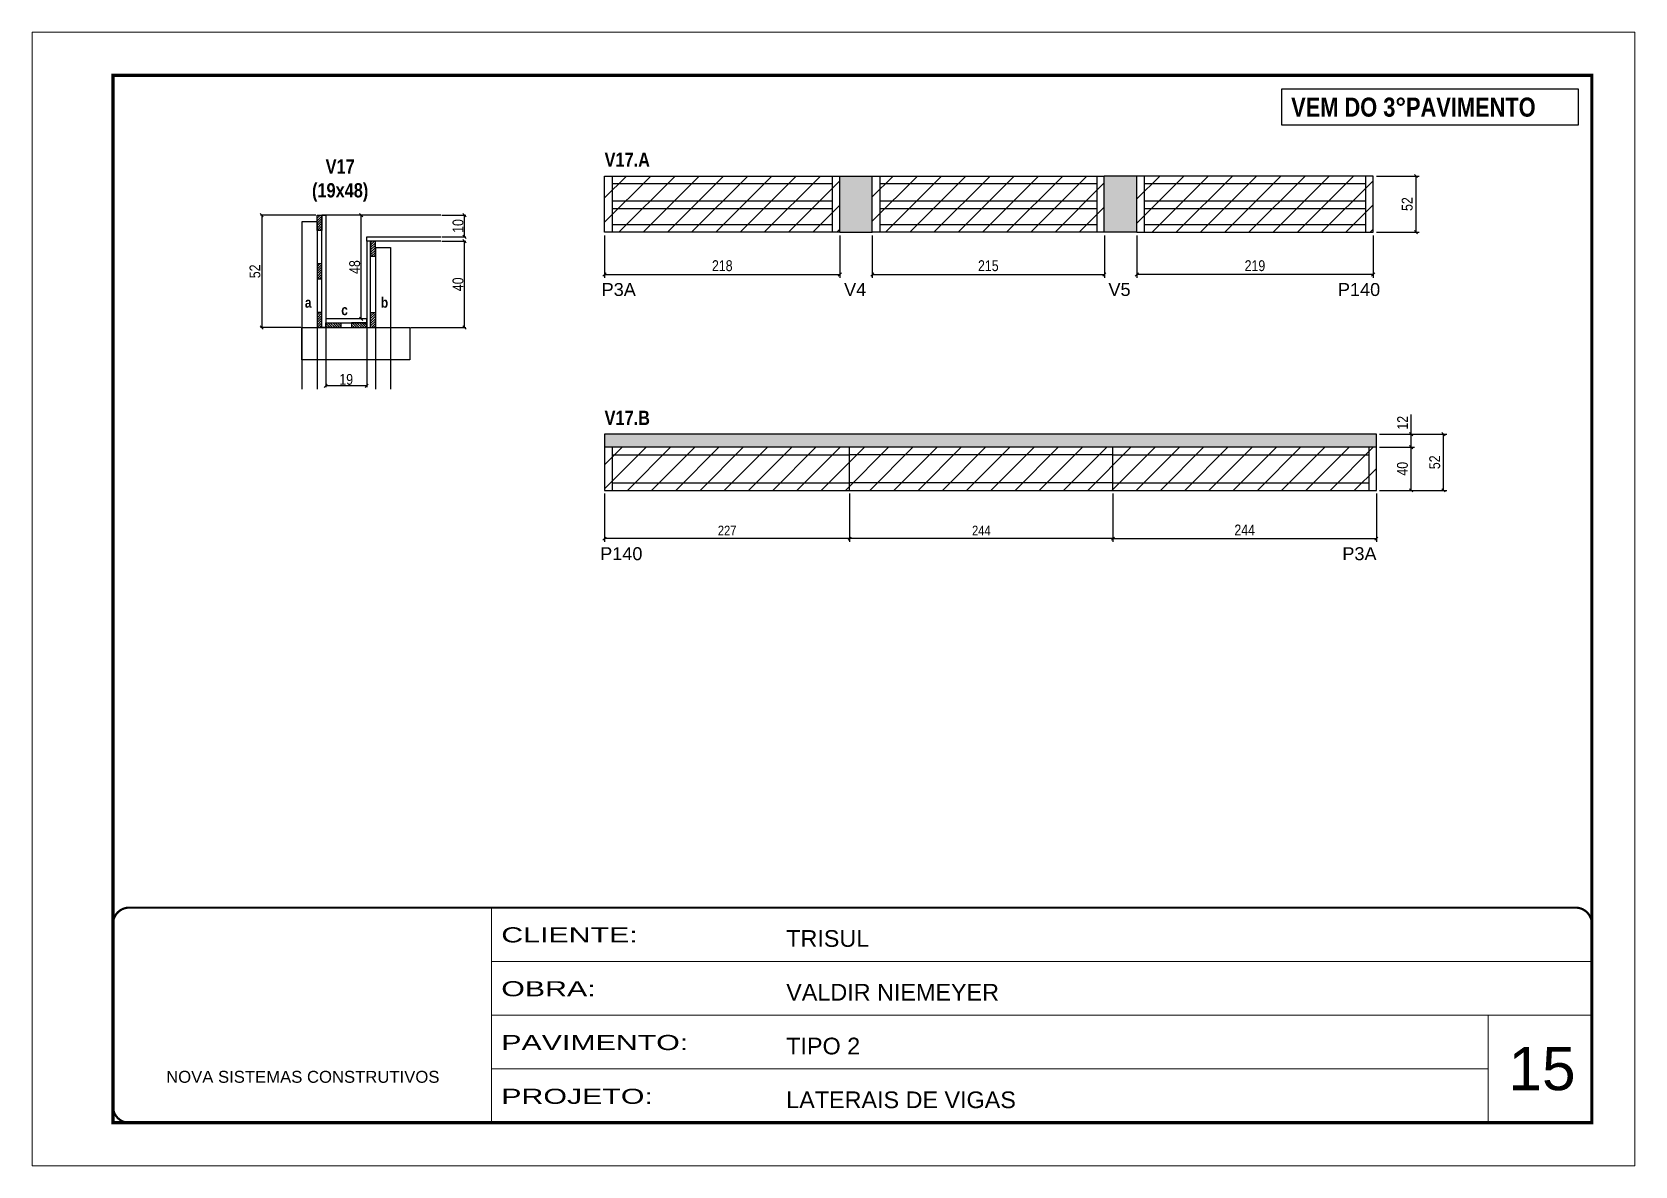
# Model space of a CAD drawing. Extents: x 3330 to 22105, y 1197 to 30204.
# Drawn here: x 16030 to 17515, y 25317 to 26367 of the extents above; entities that cross this region are included whole.
import ezdxf

# ---------------------------------------------------------------- set-up
doc = ezdxf.new("R2010")
doc.units = 0
doc.linetypes.add('CONTINUO', pattern=[0])
doc.linetypes.add('DASHED', pattern=[0.75, 0.5, -0.25])
for name, color, linetype in [('5', 5, 'Continuous'), ('COTA', 241, 'Continuous'), ('detalhes', 4, 'Continuous'), ('NOMENCLATURA', 7, 'Continuous'), ('Painéis', 200, 'Continuous'), ('SARR_2.2x7', 40, 'Continuous')]:
    doc.layers.add(name, color=color, linetype=linetype)
for name, color, linetype, lineweight in [('CARIMBO', 255, 'Continuous', 9), ('CONCRETO', 251, 'Continuous', 25), ('Folhas', 255, 'Continuous', 9), ('Hachura', 251, 'Continuous', 9), ('SARRAFO DE PRESSAO', 251, 'DASHED', 9)]:
    doc.layers.add(name, color=color, linetype=linetype, lineweight=lineweight)
doc.styles.add('ARIAL', font='arial.ttf')
doc.styles.add('COTA TECNICA', font='techl___.ttf', dxfattribs={"height": 10})
doc.styles.add('COTA TECNICA 2X', font='techl___.ttf', dxfattribs={"height": 10})
doc.styles.add('COTA TECNICA-50', font='techl___.ttf', dxfattribs={"height": 9})
doc.styles.get("Standard").update_dxf_attribs({"font": 'arial.ttf'})
doc.styles.add('TECNICA', font='techb___.ttf', dxfattribs={"height": 10})
doc.styles.add('Tecnologia', font='')
doc.styles.get('Tecnologia').set_extended_font_data('Forgotten Futurist')
doc.dimstyles.new('COTA PAINEL-50', dxfattribs={"dimtxt": 9, "dimasz": 3, "dimexe": 3, "dimexo": 3, "dimgap": 3, "dimtad": 1, "dimdec": 1, "dimzin": 12, "dimdsep": 46, "dimtxsty": 'COTA TECNICA-50', "dimblk1": 'OBLIQUE', "dimblk2": 'OBLIQUE', "dimsah": 1, "dimcen": 0.9, "dimclrd": 4, "dimclre": 4, "dimclrt": 240, "dimadec": 1, "dimazin": 3, "dimtfac": 1, "dimtdec": 1, "dimtmove": 0, "dimatfit": 3, "dimfxl": 1, "dimtolj": 1, "dimtzin": 12, "dimarcsym": 0})
doc.dimstyles.new('PAINEL', dxfattribs={"dimtxt": 10, "dimasz": 3, "dimexe": 3, "dimexo": 3, "dimgap": 3, "dimtad": 1, "dimdec": 1, "dimzin": 12, "dimdsep": 46, "dimtxsty": 'COTA TECNICA', "dimblk1": 'OBLIQUE', "dimblk2": 'OBLIQUE', "dimsah": 1, "dimcen": 0.9, "dimclrd": 4, "dimclre": 4, "dimclrt": 240, "dimadec": 1, "dimazin": 3, "dimtfac": 1, "dimtdec": 1, "dimtmove": 0, "dimatfit": 3, "dimfxl": 1, "dimtolj": 1, "dimtzin": 12, "dimarcsym": 0})
doc.dimstyles.new('SECAO', dxfattribs={"dimscale": 0.333333, "dimtxt": 5, "dimasz": 9, "dimexe": 3, "dimexo": 3, "dimgap": 3, "dimtad": 1, "dimdec": 1, "dimlfac": 0.5, "dimzin": 12, "dimdsep": 46, "dimtxsty": 'COTA TECNICA 2X', "dimblk1": 'OBLIQUE', "dimblk2": 'OBLIQUE', "dimsah": 1, "dimcen": 0.9, "dimclrd": 4, "dimclre": 4, "dimclrt": 240, "dimadec": 1, "dimazin": 3, "dimtfac": 1, "dimtdec": 1, "dimtmove": 0, "dimatfit": 3, "dimfxl": 1, "dimtolj": 1, "dimtzin": 12, "dimarcsym": 0})
pattern_1 = [(135, (49537.1596, -97418.3926), (-1.122532015, -1.122532015), [])]
pattern_2 = [(45, (-107178.9487, -6920.5615), (-1.122532015, 1.122532015), [])]

# ---------------------------------------------------------------- blocks, each defined once
blk = doc.blocks.new('9999999999')
at = {"color": 30, "linetype": 'CONTINUO'}
for p, q in [((98564.6, 34230.2), (98564.6, 34429.4)), ((98564.6, 34379.6), (99584, 34379.6)), ((98564.6, 34329.8), (99488, 34329.8)), ((99584, 34329.8), (99488, 34329.8)), ((99488, 34329.8), (99488, 34230.2)), ((98564.6, 34280), (99488, 34280))]:
    blk.add_line(p, q, dxfattribs=at)
at = {"color": 30, "linetype": 'CONTINUO', "const_width": 2}
blk.add_lwpolyline([(99584, 34230.2), (99584, 34414.4, 0.414214), (99569, 34429.4), (98229, 34429.4, 0.414214), (98214, 34414.4), (98214, 34245.2, 0.414214), (98229, 34230.2), (99584, 34230.2)], format="xyb", dxfattribs=at)
at = {"layer": 'Folhas'}
blk.add_lwpolyline([(98139, 34190.2), (99624, 34190.2), (99624, 35240.2), (98139, 35240.2)], close=True, dxfattribs=at)
at = {"layer": 'Folhas', "color": 30, "const_width": 3}
blk.add_lwpolyline([(98214, 34230.2), (99584, 34230.2), (99584, 35200.2), (98214, 35200.2)], close=True, dxfattribs=at)
at = {"color": 7, "linetype": 'Continuous', "ltscale": 5, "style": 'ARIAL'}
for s, height, p in [('TRISUL', 15.48, (98837.7, 34393.1)), ('VALDIR NIEMEYER', 15.483, (98837.7, 34343.3)), ('TIPO 2', 15.48, (98837.7, 34293.5)), ('NOVA SISTEMAS CONSTRUTIVOS', 11.059, (98263.2, 34267.2)), ('LATERAIS DE VIGAS', 15.483, (98837.7, 34243.7))]:
    blk.add_text(s, height=height, dxfattribs=at).set_placement(p)
at = {"layer": 'Folhas', "color": 7, "style": 'Tecnologia', "width": 1.5}
for s, p in [('CLIENTE:', (98573.7, 34397.2)), ('OBRA:', (98573.7, 34347.3)), ('PAVIMENTO:', (98573.7, 34297.5)), ('PROJETO:', (98573.7, 34247.7))]:
    blk.add_text(s, height=14, dxfattribs=at).set_placement(p)
blk = doc.blocks.new('_Oblique')
at = {"color": 0, "linetype": 'ByBlock', "lineweight": -2}
blk.add_line((-0.5, -0.5), (0.5, 0.5), dxfattribs=at)
blk = doc.blocks.new('*D1977')
at = {"layer": 'COTA', "color": 4, "lineweight": -2, "transparency": 16777216}
for p, q in [((16301.6, 26092.8), (16301.6, 26038.7)), ((16339.6, 26092.8), (16339.6, 26038.7)), ((16339.6, 26039.7), (16301.6, 26039.7))]:
    blk.add_line(p, q, dxfattribs=at)
at = {"layer": 'Defpoints', "color": 0, "transparency": 16777216}
for p in [(16301.6, 26093.8), (16339.6, 26093.8), (16301.6, 26039.7)]:
    blk.add_point(p, dxfattribs=at)
at = {"layer": 'COTA', "color": 4, "lineweight": -2, "transparency": 16777216, "xscale": 3, "yscale": 3, "zscale": 3, "rotation": 180}
blk.add_blockref('_Oblique', (16301.6, 26039.7), dxfattribs=at)
at = {"layer": 'COTA', "color": 4, "lineweight": -2, "transparency": 16777216, "xscale": 3, "yscale": 3, "zscale": 3}
blk.add_blockref('_Oblique', (16339.6, 26039.7), dxfattribs=at)
at = {"layer": 'COTA', "color": 240, "transparency": 16777216, "insert": (16320.6, 26045.7), "char_height": 10, "attachment_point": 5, "style": 'COTA TECNICA 2X'}
blk.add_mtext('\\A1;19', dxfattribs=at)
blk = doc.blocks.new('*D1978')
at = {"layer": 'COTA', "color": 4, "lineweight": -2, "transparency": 16777216}
for p, q in [((16292.6, 26197.8), (16241.3, 26197.8)), ((16242.3, 26197.8), (16242.3, 26093.8)), ((16278.6, 26093.8), (16241.3, 26093.8))]:
    blk.add_line(p, q, dxfattribs=at)
at = {"layer": 'Defpoints', "color": 0, "transparency": 16777216}
for p in [(16293.6, 26197.8, 0), (16242.3, 26093.8), (16279.6, 26093.8, 0)]:
    blk.add_point(p, dxfattribs=at)
at = {"layer": 'COTA', "color": 4, "lineweight": -2, "transparency": 16777216, "xscale": 3, "yscale": 3, "zscale": 3}
for p, rotation in [((16242.3, 26197.8), 90), ((16242.3, 26093.8), 270)]:
    blk.add_blockref('_Oblique', p, dxfattribs=dict(at, rotation=rotation))
at = {"layer": 'COTA', "color": 240, "transparency": 16777216, "insert": (16236.1, 26145.8), "char_height": 10, "attachment_point": 5, "rotation": 90, "style": 'COTA TECNICA 2X'}
blk.add_mtext('\\A1;52', dxfattribs=at)
blk = doc.blocks.new('*D1979')
at = {"layer": 'COTA', "color": 4, "lineweight": -2, "transparency": 16777216}
for p, q in [((16338.6, 26197.8), (16333.5, 26197.8)), ((16334.5, 26101.8), (16334.5, 26197.8)), ((16338.6, 26101.8), (16333.5, 26101.8))]:
    blk.add_line(p, q, dxfattribs=at)
at = {"layer": 'Defpoints', "color": 0, "transparency": 16777216}
for p in [(16334.5, 26197.8), (16339.6, 26197.8), (16339.6, 26101.8)]:
    blk.add_point(p, dxfattribs=at)
at = {"layer": 'COTA', "color": 4, "lineweight": -2, "transparency": 16777216, "xscale": 3, "yscale": 3, "zscale": 3}
for p, rotation in [((16334.5, 26197.8), 90), ((16334.5, 26101.8), 270)]:
    blk.add_blockref('_Oblique', p, dxfattribs=dict(at, rotation=rotation))
at = {"layer": 'COTA', "color": 240, "transparency": 16777216, "insert": (16328.5, 26149.8), "char_height": 10, "attachment_point": 5, "rotation": 90, "style": 'COTA TECNICA 2X'}
blk.add_mtext('\\A1;48', dxfattribs=at)
blk = doc.blocks.new('*D1980')
at = {"layer": 'COTA', "color": 4, "lineweight": -2, "transparency": 16777216}
for p, q in [((16409.3, 26173.8), (16431.3, 26173.8)), ((16430.3, 26093.8), (16430.3, 26173.8)), ((16380.5, 26093.8), (16431.3, 26093.8))]:
    blk.add_line(p, q, dxfattribs=at)
at = {"layer": 'Defpoints', "color": 0, "transparency": 16777216}
for p in [(16408.3, 26173.8), (16430.3, 26173.8), (16379.5, 26093.8)]:
    blk.add_point(p, dxfattribs=at)
at = {"layer": 'COTA', "color": 4, "lineweight": -2, "transparency": 16777216, "xscale": 3, "yscale": 3, "zscale": 3}
for p, rotation in [((16430.3, 26173.8), 90), ((16430.3, 26093.8), 270)]:
    blk.add_blockref('_Oblique', p, dxfattribs=dict(at, rotation=rotation))
at = {"layer": 'COTA', "color": 240, "transparency": 16777216, "insert": (16424.2, 26133.8), "char_height": 10, "attachment_point": 5, "rotation": 90, "style": 'COTA TECNICA 2X'}
blk.add_mtext('\\A1;40', dxfattribs=at)
blk = doc.blocks.new('*D1981')
at = {"layer": 'COTA', "color": 4, "lineweight": -2, "transparency": 16777216}
for p, q in [((16409.3, 26197.8), (16431.3, 26197.8)), ((16430.3, 26177.8), (16430.3, 26197.8)), ((16409.3, 26177.8), (16431.3, 26177.8))]:
    blk.add_line(p, q, dxfattribs=at)
at = {"layer": 'Defpoints', "color": 0, "transparency": 16777216}
for p in [(16408.3, 26197.8), (16430.3, 26197.8), (16408.3, 26177.8)]:
    blk.add_point(p, dxfattribs=at)
at = {"layer": 'COTA', "color": 4, "lineweight": -2, "transparency": 16777216, "xscale": 3, "yscale": 3, "zscale": 3}
for p, rotation in [((16430.3, 26197.8), 90), ((16430.3, 26177.8), 270)]:
    blk.add_blockref('_Oblique', p, dxfattribs=dict(at, rotation=rotation))
at = {"layer": 'COTA', "color": 240, "transparency": 16777216, "insert": (16424.2, 26187.8), "char_height": 10, "attachment_point": 5, "rotation": 90, "style": 'COTA TECNICA 2X'}
blk.add_mtext('\\A1;10', dxfattribs=at)
blk = doc.blocks.new('*D1982')
at = {"layer": 'COTA', "color": 4, "linetype": 'ByBlock', "lineweight": -2, "transparency": 16777216}
for p, q in [((16560, 26179.1), (16560, 26139.9)), ((16778, 26179.1), (16778, 26139.9)), ((16560, 26142.9), (16778, 26142.9))]:
    blk.add_line(p, q, dxfattribs=at)
at = {"layer": 'Defpoints', "color": 0, "linetype": 'ByBlock', "transparency": 16777216}
for p in [(16560, 26182.1), (16778, 26182.1), (16778, 26142.9)]:
    blk.add_point(p, dxfattribs=at)
at = {"layer": 'COTA', "color": 4, "linetype": 'ByBlock', "lineweight": -2, "transparency": 16777216, "xscale": 3, "yscale": 3, "zscale": 3, "rotation": 180}
blk.add_blockref('_Oblique', (16560, 26142.9), dxfattribs=at)
at = {"layer": 'COTA', "color": 4, "linetype": 'ByBlock', "lineweight": -2, "transparency": 16777216, "xscale": 3, "yscale": 3, "zscale": 3}
blk.add_blockref('_Oblique', (16778, 26142.9), dxfattribs=at)
at = {"layer": 'COTA', "color": 240, "linetype": 'ByBlock', "transparency": 16777216, "insert": (16669, 26151), "char_height": 10, "attachment_point": 5, "style": 'COTA TECNICA'}
blk.add_mtext('\\A1;218', dxfattribs=at)
blk = doc.blocks.new('*D1983')
at = {"layer": 'COTA', "color": 4, "linetype": 'ByBlock', "lineweight": -2, "transparency": 16777216}
for p, q in [((16808, 26179.1), (16808, 26139.9)), ((17023, 26179.1), (17023, 26139.9)), ((16808, 26142.9), (17023, 26142.9))]:
    blk.add_line(p, q, dxfattribs=at)
at = {"layer": 'Defpoints', "color": 0, "linetype": 'ByBlock', "transparency": 16777216}
for p in [(16808, 26182.1), (17023, 26182.1), (17023, 26142.9)]:
    blk.add_point(p, dxfattribs=at)
at = {"layer": 'COTA', "color": 4, "linetype": 'ByBlock', "lineweight": -2, "transparency": 16777216, "xscale": 3, "yscale": 3, "zscale": 3, "rotation": 180}
blk.add_blockref('_Oblique', (16808, 26142.9), dxfattribs=at)
at = {"layer": 'COTA', "color": 4, "linetype": 'ByBlock', "lineweight": -2, "transparency": 16777216, "xscale": 3, "yscale": 3, "zscale": 3}
blk.add_blockref('_Oblique', (17023, 26142.9), dxfattribs=at)
at = {"layer": 'COTA', "color": 240, "linetype": 'ByBlock', "transparency": 16777216, "insert": (16915.5, 26151), "char_height": 10, "attachment_point": 5, "style": 'COTA TECNICA'}
blk.add_mtext('\\A1;215', dxfattribs=at)
blk = doc.blocks.new('*D1984')
at = {"layer": 'COTA', "color": 4, "linetype": 'ByBlock', "lineweight": -2, "transparency": 16777216}
for p, q in [((17053, 26179.1), (17053, 26139.9)), ((17272, 26179.1), (17272, 26139.9)), ((17272, 26142.9), (17053, 26142.9))]:
    blk.add_line(p, q, dxfattribs=at)
at = {"layer": 'Defpoints', "color": 0, "linetype": 'ByBlock', "transparency": 16777216}
for p in [(17053, 26182.1), (17272, 26182.1), (17053, 26142.9)]:
    blk.add_point(p, dxfattribs=at)
at = {"layer": 'COTA', "color": 4, "linetype": 'ByBlock', "lineweight": -2, "transparency": 16777216, "xscale": 3, "yscale": 3, "zscale": 3, "rotation": 180}
blk.add_blockref('_Oblique', (17053, 26142.9), dxfattribs=at)
at = {"layer": 'COTA', "color": 4, "linetype": 'ByBlock', "lineweight": -2, "transparency": 16777216, "xscale": 3, "yscale": 3, "zscale": 3}
blk.add_blockref('_Oblique', (17272, 26142.9), dxfattribs=at)
at = {"layer": 'COTA', "color": 240, "linetype": 'ByBlock', "transparency": 16777216, "insert": (17162.5, 26151), "char_height": 10, "attachment_point": 5, "style": 'COTA TECNICA'}
blk.add_mtext('\\A1;219', dxfattribs=at)
blk = doc.blocks.new('*D1985')
at = {"layer": 'COTA', "color": 4, "linetype": 'ByBlock', "lineweight": -2, "transparency": 16777216}
for p, q in [((17275, 26234.1), (17314.7, 26234.1)), ((17311.7, 26234.1), (17311.7, 26182.1)), ((17275, 26182.1), (17314.7, 26182.1))]:
    blk.add_line(p, q, dxfattribs=at)
at = {"layer": 'Defpoints', "color": 0, "linetype": 'ByBlock', "transparency": 16777216}
for p in [(17272, 26234.1), (17272, 26182.1), (17311.7, 26182.1)]:
    blk.add_point(p, dxfattribs=at)
at = {"layer": 'COTA', "color": 4, "linetype": 'ByBlock', "lineweight": -2, "transparency": 16777216, "xscale": 3, "yscale": 3, "zscale": 3}
for p, rotation in [((17311.7, 26234.1), 90), ((17311.7, 26182.1), 270)]:
    blk.add_blockref('_Oblique', p, dxfattribs=dict(at, rotation=rotation))
at = {"layer": 'COTA', "color": 240, "linetype": 'ByBlock', "transparency": 16777216, "insert": (17303.6, 26208.1), "char_height": 10, "attachment_point": 5, "rotation": 90, "style": 'COTA TECNICA'}
blk.add_mtext('\\A1;52', dxfattribs=at)
blk = doc.blocks.new('*D1986')
at = {"layer": 'COTA', "color": 4, "linetype": 'ByBlock', "lineweight": -2, "transparency": 16777216}
for p, q in [((16787, 25940), (16787, 25895.3)), ((17031, 25940), (17031, 25895.3)), ((17031, 25898.3), (16787, 25898.3))]:
    blk.add_line(p, q, dxfattribs=at)
at = {"layer": 'Defpoints', "color": 0, "linetype": 'ByBlock', "transparency": 16777216}
for p in [(16787, 25943), (17031, 25943), (16787, 25898.3)]:
    blk.add_point(p, dxfattribs=at)
at = {"layer": 'COTA', "color": 4, "linetype": 'ByBlock', "lineweight": -2, "transparency": 16777216, "xscale": 3, "yscale": 3, "zscale": 3, "rotation": 180}
blk.add_blockref('_Oblique', (16787, 25898.3), dxfattribs=at)
at = {"layer": 'COTA', "color": 4, "linetype": 'ByBlock', "lineweight": -2, "transparency": 16777216, "xscale": 3, "yscale": 3, "zscale": 3}
blk.add_blockref('_Oblique', (17031, 25898.3), dxfattribs=at)
at = {"layer": 'COTA', "color": 240, "linetype": 'ByBlock', "transparency": 16777216, "insert": (16909, 25905.8), "char_height": 9, "attachment_point": 5, "style": 'COTA TECNICA-50'}
blk.add_mtext('\\A1;244', dxfattribs=at)
blk = doc.blocks.new('*D1987')
at = {"layer": 'COTA', "color": 4, "linetype": 'ByBlock', "lineweight": -2, "transparency": 16777216}
for p, q in [((16560, 25940), (16560, 25895.3)), ((16787, 25940), (16787, 25895.3)), ((16787, 25898.3), (16560, 25898.3))]:
    blk.add_line(p, q, dxfattribs=at)
at = {"layer": 'Defpoints', "color": 0, "linetype": 'ByBlock', "transparency": 16777216}
for p in [(16560, 25943), (16787, 25943), (16560, 25898.3)]:
    blk.add_point(p, dxfattribs=at)
at = {"layer": 'COTA', "color": 4, "linetype": 'ByBlock', "lineweight": -2, "transparency": 16777216, "xscale": 3, "yscale": 3, "zscale": 3, "rotation": 180}
blk.add_blockref('_Oblique', (16560, 25898.3), dxfattribs=at)
at = {"layer": 'COTA', "color": 4, "linetype": 'ByBlock', "lineweight": -2, "transparency": 16777216, "xscale": 3, "yscale": 3, "zscale": 3}
blk.add_blockref('_Oblique', (16787, 25898.3), dxfattribs=at)
at = {"layer": 'COTA', "color": 240, "linetype": 'ByBlock', "transparency": 16777216, "insert": (16673.5, 25905.8), "char_height": 9, "attachment_point": 5, "style": 'COTA TECNICA-50'}
blk.add_mtext('\\A1;227', dxfattribs=at)
blk = doc.blocks.new('*D1988')
at = {"layer": 'COTA', "color": 4, "linetype": 'ByBlock', "lineweight": -2, "transparency": 16777216}
for p, q in [((17031, 25940), (17031, 25895.3)), ((17275, 25940), (17275, 25895.3)), ((17031, 25898.3), (17275, 25898.3))]:
    blk.add_line(p, q, dxfattribs=at)
at = {"layer": 'Defpoints', "color": 0, "linetype": 'ByBlock', "transparency": 16777216}
for p in [(17031, 25943), (17275, 25943), (17275, 25898.3)]:
    blk.add_point(p, dxfattribs=at)
at = {"layer": 'COTA', "color": 4, "linetype": 'ByBlock', "lineweight": -2, "transparency": 16777216, "xscale": 3, "yscale": 3, "zscale": 3, "rotation": 180}
blk.add_blockref('_Oblique', (17031, 25898.3), dxfattribs=at)
at = {"layer": 'COTA', "color": 4, "linetype": 'ByBlock', "lineweight": -2, "transparency": 16777216, "xscale": 3, "yscale": 3, "zscale": 3}
blk.add_blockref('_Oblique', (17275, 25898.3), dxfattribs=at)
at = {"layer": 'COTA', "color": 240, "linetype": 'ByBlock', "transparency": 16777216, "insert": (17153, 25906.3), "char_height": 10, "attachment_point": 5, "style": 'COTA TECNICA'}
blk.add_mtext('\\A1;244', dxfattribs=at)
blk = doc.blocks.new('*D1989')
at = {"layer": 'COTA', "color": 4, "linetype": 'ByBlock', "lineweight": -2, "transparency": 16777216}
for p, q in [((17278, 25983), (17310.3, 25983)), ((17307.3, 25943), (17307.3, 25983)), ((17278, 25943), (17310.3, 25943))]:
    blk.add_line(p, q, dxfattribs=at)
at = {"layer": 'Defpoints', "color": 0, "linetype": 'ByBlock', "transparency": 16777216}
for p in [(17275, 25983), (17307.3, 25983), (17275, 25943)]:
    blk.add_point(p, dxfattribs=at)
at = {"layer": 'COTA', "color": 4, "linetype": 'ByBlock', "lineweight": -2, "transparency": 16777216, "xscale": 3, "yscale": 3, "zscale": 3}
for p, rotation in [((17307.3, 25983), 90), ((17307.3, 25943), 270)]:
    blk.add_blockref('_Oblique', p, dxfattribs=dict(at, rotation=rotation))
at = {"layer": 'COTA', "color": 240, "linetype": 'ByBlock', "transparency": 16777216, "insert": (17299.2, 25963), "char_height": 10, "attachment_point": 5, "rotation": 90, "style": 'COTA TECNICA'}
blk.add_mtext('\\A1;40', dxfattribs=at)
blk = doc.blocks.new('*D1990')
at = {"layer": 'COTA', "color": 4, "linetype": 'ByBlock', "lineweight": -2, "transparency": 16777216}
for p, q in [((17307.3, 25995), (17307.3, 26013.3)), ((17278, 25995), (17310.3, 25995)), ((17307.3, 25983), (17307.3, 25995)), ((17278, 25983), (17310.3, 25983))]:
    blk.add_line(p, q, dxfattribs=at)
at = {"layer": 'Defpoints', "color": 0, "linetype": 'ByBlock', "transparency": 16777216}
for p in [(17275, 25995), (17307.3, 25995), (17275, 25983)]:
    blk.add_point(p, dxfattribs=at)
at = {"layer": 'COTA', "color": 4, "linetype": 'ByBlock', "lineweight": -2, "transparency": 16777216, "xscale": 3, "yscale": 3, "zscale": 3}
for p, rotation in [((17307.3, 25995), 90), ((17307.3, 25983), 270)]:
    blk.add_blockref('_Oblique', p, dxfattribs=dict(at, rotation=rotation))
at = {"layer": 'COTA', "color": 240, "linetype": 'ByBlock', "transparency": 16777216, "insert": (17299.3, 26005.6), "char_height": 10, "attachment_point": 5, "rotation": 90, "style": 'COTA TECNICA'}
blk.add_mtext('\\A1;12', dxfattribs=at)
blk = doc.blocks.new('*D1991')
at = {"layer": 'COTA', "color": 4, "linetype": 'ByBlock', "lineweight": -2, "transparency": 16777216}
for p, q in [((17278, 25995), (17340.2, 25995)), ((17337.2, 25943), (17337.2, 25995)), ((17278, 25943), (17340.2, 25943))]:
    blk.add_line(p, q, dxfattribs=at)
at = {"layer": 'Defpoints', "color": 0, "linetype": 'ByBlock', "transparency": 16777216}
for p in [(17275, 25995), (17337.2, 25995), (17275, 25943)]:
    blk.add_point(p, dxfattribs=at)
at = {"layer": 'COTA', "color": 4, "linetype": 'ByBlock', "lineweight": -2, "transparency": 16777216, "xscale": 3, "yscale": 3, "zscale": 3}
for p, rotation in [((17337.2, 25995), 90), ((17337.2, 25943), 270)]:
    blk.add_blockref('_Oblique', p, dxfattribs=dict(at, rotation=rotation))
at = {"layer": 'COTA', "color": 240, "linetype": 'ByBlock', "transparency": 16777216, "insert": (17329.1, 25969), "char_height": 10, "attachment_point": 5, "rotation": 90, "style": 'COTA TECNICA'}
blk.add_mtext('\\A1;52', dxfattribs=at)

msp = doc.modelspace()

# ---------------------------------------------------------------- hatches: boundary and pattern name
at = {"layer": 'COTA', "linetype": 'ByBlock'}
h = msp.add_hatch(dxfattribs=at)
h.set_pattern_fill('AR-CONC', color=256, scale=0.03)
h.set_pattern_definition([(50, (-117759.9415, -1978.5245), (5.46554007, -0.47817257), [0.5715, -6.2865]), (355, (-117759.9415, -1978.5245), (-1.05730264, 5.73170536), [0.4572, -5.02921753]), (100.4514447, (-117759.486, -1978.5644), (4.40823741, 5.25353256), [0.48570026, -5.34270734]), (46.1842, (-117759.9415, -1977.0005), (8.13237123, -1.26126984), [0.85725, -9.42975]), (96.6355576, (-117759.264, -1977.106), (7.122124, 7.42278374), [0.7285507, -8.01406824]), (351.184151, (-117759.9415, -1977.0005), (7.122124, 7.42278374), [0.685799, -7.54379196]), (21, (-117759.1795, -1977.3815), (4.54843174, -3.06795595), [0.5715, -6.2865]), (326, (-117759.1795, -1977.3815), (1.85406085, 5.52563898), [0.4572, -5.0292]), (71.451445, (-117758.8004, -1977.637), (6.40249258, 2.45768307), [0.48570026, -5.34269813]), (37.5, (-117759.9415, -1978.5245), (0.092658098, 2.536651166), [0, -4.96824, 0, -5.1054, 0, -5.04825]), (7.5, (-117759.9415, -1978.5245), (2.004589875, 3.005417245), [0, -2.91084, 0, -4.85394, 0, -1.92405]), (327.5, (-117761.6407, -1978.5245), (4.067717855, -0.17186232), [0, -1.905, 0, -5.9436, 0, -7.8867]), (317.5, (-117762.4027, -1978.5245), (4.44387544, 0.76279473), [0, -2.4765, 0, -3.94716, 0, -5.6007])])
h.paths.add_polyline_path([(16777.97, 26182.1), (16807.97, 26182.1), (16807.97, 26234.1), (16777.97, 26234.1)])
h.paths.add_polyline_path([(17022.97, 26182.1), (17052.97, 26182.1), (17052.97, 26234.1), (17022.97, 26234.1)])
h = msp.add_hatch(dxfattribs=at)
h.set_pattern_fill('AR-CONC', color=256, scale=0.03)
h.set_pattern_definition([(50, (-117759.9415, -1971.128), (5.46554007, -0.47817257), [0.5715, -6.2865]), (355, (-117759.9415, -1971.128), (-1.05730264, 5.73170536), [0.4572, -5.02921753]), (100.4514447, (-117759.486, -1971.1677), (4.40823741, 5.25353256), [0.48570026, -5.34270734]), (46.1842, (-117759.9415, -1969.604), (8.13237123, -1.26126984), [0.85725, -9.42975]), (96.6355576, (-117759.264, -1969.709), (7.122124, 7.42278374), [0.7285507, -8.01406824]), (351.184151, (-117759.9415, -1969.604), (7.122124, 7.42278374), [0.685799, -7.54379196]), (21, (-117759.1795, -1969.985), (4.54843174, -3.06795595), [0.5715, -6.2865]), (326, (-117759.1795, -1969.985), (1.85406085, 5.52563898), [0.4572, -5.0292]), (71.451445, (-117758.8004, -1970.2405), (6.40249258, 2.45768307), [0.48570026, -5.34269813]), (37.5, (-117759.9415, -1971.1278), (0.092658098, 2.536651166), [0, -4.96824, 0, -5.1054, 0, -5.04825]), (7.5, (-117759.9415, -1971.1278), (2.004589875, 3.005417245), [0, -2.91084, 0, -4.85394, 0, -1.92405]), (327.5, (-117761.6407, -1971.1278), (4.067717855, -0.17186232), [0, -1.905, 0, -5.9436, 0, -7.8867]), (317.5, (-117762.4027, -1971.1278), (4.44387544, 0.76279473), [0, -2.4765, 0, -3.94716, 0, -5.6007])])
h.paths.add_polyline_path([(17274.97, 25982.98), (17274.97, 25994.98), (16559.97, 25994.98), (16559.97, 25982.98)])
at = {"layer": 'Hachura', "linetype": 'ByBlock'}
h = msp.add_hatch(dxfattribs=at)
h.set_pattern_fill('ANSI31', color=256, scale=5)
h.paths.add_polyline_path([(16777.97, 26234.1), (16559.97, 26234.1), (16559.97, 26182.1), (16777.97, 26182.1)])
h.paths.add_polyline_path([(17022.97, 26234.1), (16807.97, 26234.1), (16807.97, 26182.1), (17022.97, 26182.1)])
h.paths.add_polyline_path([(17271.97, 26234.1), (17052.97, 26234.1), (17052.97, 26182.1), (17271.97, 26182.1)])
h.paths.add_polyline_path([(17274.97, 25982.98), (17030.97, 25982.98), (17030.97, 25942.98), (17274.97, 25942.98)])
h.paths.add_polyline_path([(17030.97, 25982.98), (16786.97, 25982.98), (16786.97, 25942.98), (17030.97, 25942.98)])
h.paths.add_polyline_path([(16786.97, 25982.98), (16559.97, 25982.98), (16559.97, 25942.98), (16786.97, 25942.98)])
at = {"layer": 'SARR_2.2x7'}
h = msp.add_hatch(dxfattribs=at)
h.set_pattern_fill('ANSI31', color=256, scale=0.5)
h.set_pattern_definition(pattern_2)
h.paths.add_polyline_path([(16293.62, 26197.78), (16298.02, 26197.78), (16298.02, 26183.78), (16293.62, 26183.78)])
h = msp.add_hatch(dxfattribs=at)
h.set_pattern_fill('ANSI31', color=256, scale=0.5)
h.set_pattern_definition([(45, (-107168.9487, -6944.5615), (-1.122532015, 1.122532015), [])])
h.paths.add_polyline_path([(16347.62, 26173.78), (16343.22, 26173.78), (16343.22, 26159.78), (16347.62, 26159.78)])
h = msp.add_hatch(dxfattribs=at)
h.set_pattern_fill('ANSI31', color=256, scale=0.5)
h.set_pattern_definition([(45, (-107178.9487, -6875.5615), (-1.122532015, 1.122532015), [])])
h.paths.add_polyline_path([(16293.62, 26138.78), (16298.02, 26138.78), (16298.02, 26152.78), (16293.62, 26152.78)])
h = msp.add_hatch(dxfattribs=at)
h.set_pattern_fill('ANSI31', color=256, scale=0.5)
h.set_pattern_definition(pattern_2)
h.paths.add_polyline_path([(16293.62, 26093.78), (16298.02, 26093.78), (16298.02, 26107.78), (16293.62, 26107.78)])
h = msp.add_hatch(dxfattribs=at)
h.set_pattern_fill('ANSI31', color=256, scale=0.5)
h.set_pattern_definition([(45, (-107168.9487, -6920.5615), (-1.122532015, 1.122532015), [])])
h.paths.add_polyline_path([(16347.62, 26093.78), (16343.22, 26093.78), (16343.22, 26107.78), (16347.62, 26107.78)])
h = msp.add_hatch(dxfattribs=at)
h.set_pattern_fill('ANSI31', color=256, scale=0.5, angle=90)
h.set_pattern_definition(pattern_1)
h.paths.add_polyline_path([(16301.62, 26098.18), (16301.62, 26093.78), (16315.62, 26093.78), (16315.62, 26098.18)])
h = msp.add_hatch(dxfattribs=at)
h.set_pattern_fill('ANSI31', color=256, scale=0.5, angle=90)
h.set_pattern_definition(pattern_1)
h.paths.add_polyline_path([(16339.62, 26098.18), (16339.62, 26093.78), (16325.62, 26093.78), (16325.62, 26098.18)])

# ---------------------------------------------------------------- linework, layer by layer
for p, q in [((16293.62, 26191.78), (16279.62, 26191.78)), ((16279.62, 26191.78), (16279.62, 26036.75)), ((16293.62, 26191.78), (16293.62, 26036.75)), ((16347.62, 26167.78), (16361.62, 26167.78)), ((16347.62, 26167.78), (16347.62, 26036.75)), ((16361.62, 26167.78), (16361.62, 26036.75))]:
    msp.add_line(p, q)
at = {"linetype": 'Continuous'}
msp.add_lwpolyline([(16379.47, 26063.78), (16279.62, 26063.78), (16279.62, 26093.78), (16379.47, 26093.78)], close=True, dxfattribs=at)
at = {"layer": 'CONCRETO', "linetype": 'Continuous'}
msp.add_line((16408.32, 26197.78), (16298.02, 26197.78), dxfattribs=at)
at = {"layer": 'COTA', "linetype": 'ByBlock'}
for p, q in [((16777.97, 26234.1), (16807.97, 26234.1)), ((17052.97, 26234.1), (17022.97, 26234.1)), ((16777.97, 26182.1), (16807.97, 26182.1)), ((17052.97, 26182.1), (17022.97, 26182.1)), ((17274.97, 25994.98), (16559.97, 25994.98)), ((16559.97, 25994.98), (16559.97, 25982.98)), ((17274.97, 25982.98), (17274.97, 25994.98))]:
    msp.add_line(p, q, dxfattribs=at)
at = {"layer": 'NOMENCLATURA'}
msp.add_lwpolyline([(17187.5, 26314.89), (17461.86, 26314.89), (17461.86, 26281.08), (17187.5, 26281.08)], close=True, dxfattribs=at)
at = {"layer": 'Painéis', "linetype": 'Continuous'}
for p, q in [((16559.97, 26182.1), (16559.97, 26234.1)), ((16559.97, 26234.1), (16777.97, 26234.1)), ((16777.97, 26182.1), (16777.97, 26234.1)), ((16807.97, 26182.1), (16807.97, 26234.1)), ((16807.97, 26234.1), (17022.97, 26234.1)), ((17022.97, 26182.1), (17022.97, 26234.1)), ((17271.97, 26234.1), (17052.97, 26234.1)), ((17052.97, 26182.1), (17052.97, 26234.1)), ((17271.97, 26182.1), (17271.97, 26234.1)), ((16777.97, 26182.1), (16559.97, 26182.1)), ((17022.97, 26182.1), (16807.97, 26182.1)), ((17052.97, 26182.1), (17271.97, 26182.1)), ((16559.97, 25982.98), (16559.97, 25942.98)), ((17274.97, 25982.98), (16559.97, 25982.98)), ((16786.97, 25942.98), (16786.97, 25982.98)), ((17030.97, 25942.98), (17030.97, 25982.98)), ((17274.97, 25942.98), (17274.97, 25982.98)), ((16559.97, 25942.98), (17274.97, 25942.98))]:
    msp.add_line(p, q, dxfattribs=at)
for points in [[(16298.02, 26093.78), (16298.02, 26197.78), (16301.62, 26197.78), (16301.62, 26093.78)], [(16343.22, 26093.78), (16343.22, 26173.78), (16339.62, 26173.78), (16339.62, 26093.78)], [(16339.62, 26101.78), (16301.62, 26101.78), (16301.62, 26098.18), (16339.62, 26098.18)]]:
    msp.add_lwpolyline(points, close=True, dxfattribs=at)
at = {"layer": 'Painéis', "linetype": 'Continuous', "elevation": 0}
msp.add_lwpolyline([(16408.32, 26173.78), (16339.62, 26173.78), (16339.62, 26177.78), (16408.32, 26177.78)], dxfattribs=at)
at = {"layer": 'SARR_2.2x7', "linetype": 'Continuous'}
for p, q in [((16566.97, 26234.1), (16566.97, 26182.1)), ((16566.97, 26227.1), (16770.97, 26227.1)), ((16770.97, 26234.1), (16770.97, 26182.1)), ((16814.97, 26234.1), (16814.97, 26182.1)), ((16814.97, 26227.1), (17015.97, 26227.1)), ((17015.97, 26234.1), (17015.97, 26182.1)), ((17059.97, 26234.1), (17059.97, 26182.1)), ((17059.97, 26227.1), (17264.97, 26227.1)), ((17264.97, 26234.1), (17264.97, 26182.1)), ((16566.97, 26210.98), (16770.97, 26210.98)), ((16814.97, 26210.98), (17015.97, 26210.98)), ((17059.97, 26210.98), (17264.97, 26210.98)), ((16566.97, 26203.98), (16770.97, 26203.98)), ((16814.97, 26203.98), (17015.97, 26203.98)), ((17059.97, 26203.98), (17264.97, 26203.98)), ((16566.97, 26189.1), (16770.97, 26189.1)), ((16814.97, 26189.1), (17015.97, 26189.1)), ((17059.97, 26189.1), (17264.97, 26189.1)), ((16566.97, 25982.98), (16566.97, 25942.98)), ((16566.97, 25975.98), (16786.97, 25975.98)), ((17030.97, 25975.98), (16786.97, 25975.98)), ((17030.97, 25975.98), (17267.97, 25975.98)), ((17267.97, 25982.98), (17267.97, 25942.98)), ((16566.97, 25949.98), (16786.97, 25949.98)), ((17030.97, 25949.98), (16786.97, 25949.98)), ((17030.97, 25949.98), (17267.97, 25949.98))]:
    msp.add_line(p, q, dxfattribs=at)
at = {"layer": 'SARR_2.2x7'}
for points in [[(16293.62, 26183.78), (16293.62, 26197.78), (16298.02, 26197.78), (16298.02, 26183.78)], [(16347.62, 26159.78), (16347.62, 26173.78), (16343.22, 26173.78), (16343.22, 26159.78)], [(16293.62, 26152.78), (16293.62, 26138.78), (16298.02, 26138.78), (16298.02, 26152.78)], [(16293.62, 26107.78), (16293.62, 26093.78), (16298.02, 26093.78), (16298.02, 26107.78)], [(16347.62, 26107.78), (16347.62, 26093.78), (16343.22, 26093.78), (16343.22, 26107.78)], [(16301.62, 26098.18), (16315.62, 26098.18), (16315.62, 26093.78), (16301.62, 26093.78)], [(16339.62, 26098.18), (16325.62, 26098.18), (16325.62, 26093.78), (16339.62, 26093.78)]]:
    msp.add_lwpolyline(points, close=True, dxfattribs=at)

# ---------------------------------------------------------------- block references
at = {"layer": 'SARRAFO DE PRESSAO', "color": 6, "linetype": 'ByBlock'}
msp.add_blockref('9999999999', (-82109.42, -8872.81), dxfattribs=at)

# ---------------------------------------------------------------- texts
at = {"layer": '5', "linetype": 'Continuous'}
for s, p in [('P3A', (16557.25, 26123)), ('V4', (16781.86, 26123)), ('V5', (17026.77, 26123)), ('P140', (17239.38, 26123)), ('P140', (16555.89, 25878.36)), ('P3A', (17243.48, 25878.36))]:
    msp.add_text(s, height=12, rotation=359.99996, dxfattribs=at).set_placement(p)
at = {"layer": 'CARIMBO', "style": 'ARIAL'}
msp.add_text('15', height=40, dxfattribs=at).set_placement((17397.42, 25387.54))
at = {"layer": 'detalhes', "style": 'TECNICA'}
for s, p in [('b', (16352.71, 26112.14)), ('a', (16282.32, 26112.15)), ('c', (16316.03, 26105.25))]:
    msp.add_text(s, height=9.6, dxfattribs=at).set_placement(p)
at = {"layer": 'NOMENCLATURA', "style": 'TECNICA'}
for s, height, p in [('VEM DO 3°PAVIMENTO ', 17.6379, (17196.07, 26289.08)), ('V17.A', 13.2, (16559.97, 26242.62)), ('V17.B', 13.2, (16559.97, 26003.5))]:
    msp.add_text(s, height=height, dxfattribs=at).set_placement(p)
at = {"layer": 'NOMENCLATURA', "insert": (16314.99, 26249.47), "char_height": 13.2, "attachment_point": 2, "style": 'TECNICA'}
msp.add_mtext_dynamic_manual_height_columns('V17\\P(19x48)', width=300.2766, gutter_width=1, heights=[0], dxfattribs=at)

# ---------------------------------------------------------------- dimensions: what is measured, and where the dimension line sits
at = {"layer": 'COTA', "linetype": 'ByBlock'}
for base, p1, p2, angle, picture, middle in [((17311.67, 26182.1), (17271.97, 26234.1), (17271.97, 26182.1), 90, '*D1985', (17303.56, 26208.1)), ((17052.97, 26142.9), (17271.97, 26182.1), (17052.97, 26182.1), 180, '*D1984', (17162.47, 26150.98)), ((17307.33, 25994.98), (17274.97, 25982.98), (17274.97, 25994.98), 90, '*D1990', (17299.27, 26005.64)), ((17337.24, 25994.98), (17274.97, 25942.98), (17274.97, 25994.98), 90, '*D1991', (17329.13, 25968.98)), ((17307.33, 25982.98), (17274.97, 25942.98), (17274.97, 25982.98), 90, '*D1989', (17299.23, 25962.98))]:
    dim = msp.add_linear_dim(base=base, p1=p1, p2=p2, angle=angle, dimstyle='PAINEL', dxfattribs=at)
    dim.commit()
    dim.dimension.update_dxf_attribs({"geometry": picture, "text_midpoint": middle})
at = {"layer": 'COTA'}
for base, p1, p2, picture, middle in [((16242.25, 26093.78, 0), (16293.62, 26197.78), (16279.62, 26093.78), '*D1978', (16236.14, 26145.78, 0)), ((16334.55, 26197.78), (16339.62, 26101.78), (16339.62, 26197.78), '*D1979', (16328.45, 26149.78)), ((16430.29, 26197.78), (16408.32, 26177.78), (16408.32, 26197.78), '*D1981', (16424.19, 26187.78)), ((16430.29, 26173.78), (16379.47, 26093.78), (16408.32, 26173.78), '*D1980', (16424.19, 26133.78))]:
    dim = msp.add_linear_dim(base=base, p1=p1, p2=p2, angle=90, dimstyle='SECAO', dxfattribs=at)
    dim.commit()
    dim.dimension.update_dxf_attribs({"geometry": picture, "text_midpoint": middle})
at = {"layer": 'COTA', "linetype": 'ByBlock'}
for base, p1, p2, picture, middle in [((16777.97, 26142.9), (16559.97, 26182.1), (16777.97, 26182.1), '*D1982', (16668.97, 26150.99)), ((17022.97, 26142.9), (16807.97, 26182.1), (17022.97, 26182.1), '*D1983', (16915.47, 26151.01)), ((17274.97, 25898.26), (17030.97, 25942.98), (17274.97, 25942.98), '*D1988', (17152.97, 25906.34))]:
    dim = msp.add_linear_dim(base=base, p1=p1, p2=p2, dimstyle='PAINEL', dxfattribs=at)
    dim.commit()
    dim.dimension.update_dxf_attribs({"geometry": picture, "text_midpoint": middle})
at = {"layer": 'COTA'}
dim = msp.add_linear_dim(base=(16301.62, 26039.65), p1=(16339.62, 26093.78), p2=(16301.62, 26093.78), angle=180, dimstyle='SECAO', dxfattribs=at)
dim.commit()
dim.dimension.update_dxf_attribs({"geometry": '*D1977', "text_midpoint": (16320.62, 26039.65), "dimtype": 160})
at = {"layer": 'COTA', "linetype": 'ByBlock'}
dim = msp.add_linear_dim(base=(16559.97, 25898.26), p1=(16786.97, 25942.98), p2=(16559.97, 25942.98), angle=180, dimstyle='COTA PAINEL-50', override={"dimarcsym": 1}, dxfattribs=at)
dim.commit()
dim.dimension.update_dxf_attribs({"geometry": '*D1987', "text_midpoint": (16673.47, 25905.83)})
dim = msp.add_linear_dim(base=(16786.97, 25898.26), p1=(17030.97, 25942.98), p2=(16786.97, 25942.98), dimstyle='COTA PAINEL-50', override={"dimarcsym": 1}, dxfattribs=at)
dim.commit()
dim.dimension.update_dxf_attribs({"geometry": '*D1986', "text_midpoint": (16908.97, 25905.83)})

doc.saveas('drawing.dxf')
